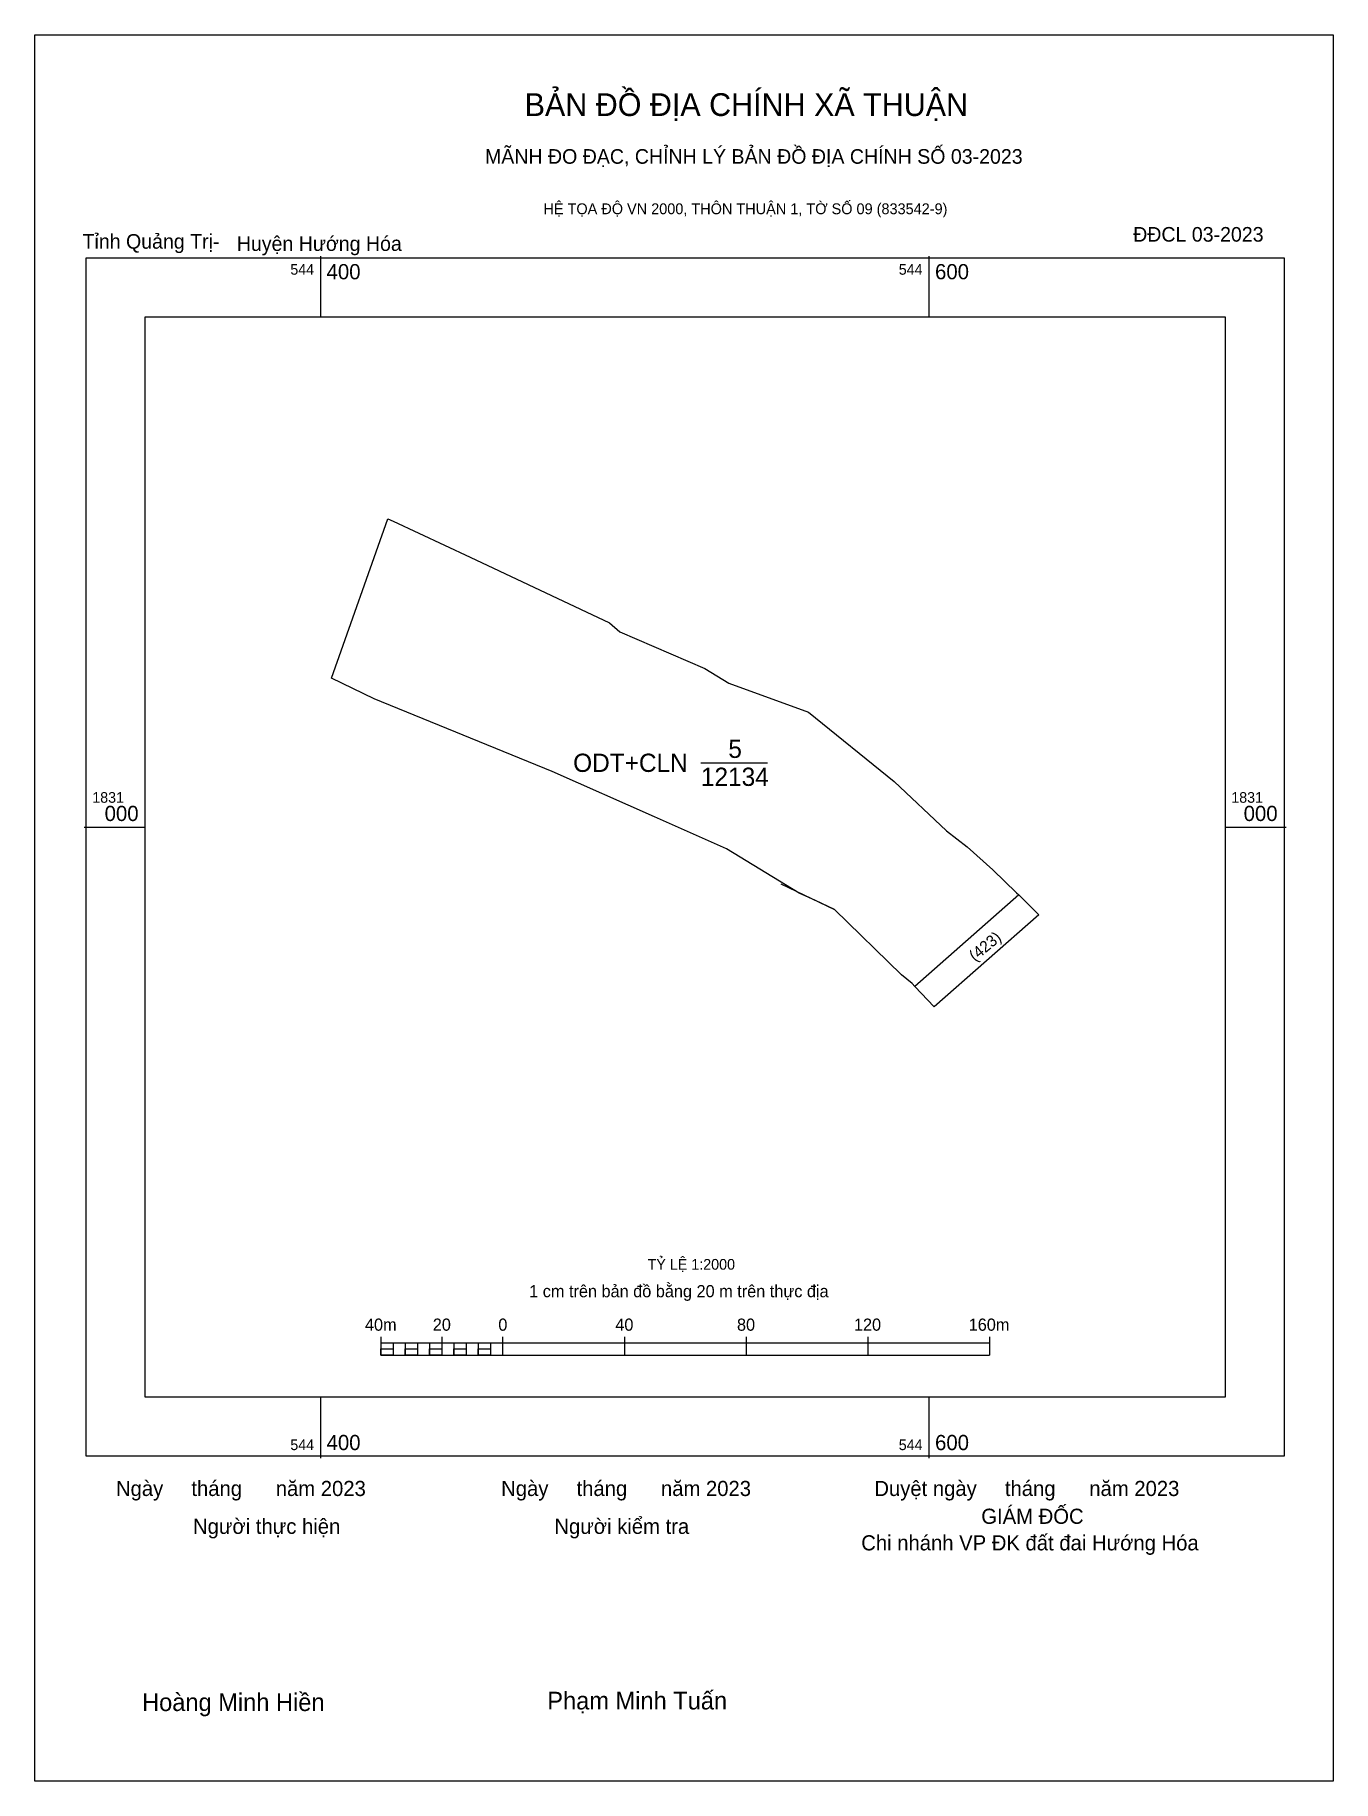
# Model space of a CAD drawing. Extents: x 542660 to 544733, y 1828696 to 1831260.
# Drawn here: x 544306 to 544733, y 1830687 to 1831260 of the extents above.
import ezdxf

# ---------------------------------------------------------------- set-up
doc = ezdxf.new("R2010")
doc.units = 0
for name, color, linetype in [('Level 10', 7, 'Continuous'), ('Level 13', 7, 'Continuous'), ('Level 15', 7, 'Continuous'), ('Level 27', 7, 'Continuous'), ('Level 29', 7, 'Continuous'), ('Level 54', 7, 'Continuous'), ('Level 6', 7, 'Continuous'), ('Level 62', 7, 'Continuous'), ('Level 63', 7, 'Continuous'), ('Level 9', 7, 'Continuous')]:
    doc.layers.add(name, color=color, linetype=linetype)

msp = doc.modelspace()

# ---------------------------------------------------------------- linework, layer by layer
at = {"layer": 'Level 10'}
msp.add_line((544525.03, 1831021.14), (544546.91, 1831021.14), dxfattribs=at)
msp.add_lwpolyline([(544449.21, 1831088.7), (544495, 1831067.15), (544498.37, 1831064.18), (544526.35, 1831052.16), (544534.25, 1831047.36), (544560.4, 1831037.78), (544588.57, 1831014.95), (544605.81, 1830998.81), (544612.6, 1830993.49), (544621.02, 1830985.98), (544628.78, 1830978.4), (544629.5, 1830977.7), (544636.17, 1830971.19), (544601.76, 1830940.96), (544595.35, 1830947.65), (544594.44, 1830948.61), (544591.02, 1830951.41), (544568.93, 1830972.95), (544562.75, 1830975.91), (544557.31, 1830978.31), (544533.48, 1830992.91), (544509.78, 1831003.42), (544476.14, 1831018.28), (544417.62, 1831042.11), (544403.57, 1831048.98), (544422.15, 1831101.31), (544423.85, 1831100.52)], close=True, dxfattribs=at)
at = {"layer": 'Level 15'}
msp.add_lwpolyline([(544306.12, 1831260.34), (544732.84, 1831260.34), (544732.84, 1830686.5), (544306.12, 1830686.5)], close=True, dxfattribs=at)
at = {"layer": 'Level 27'}
for p, q in [((544422.15, 1831101.31), (544422.13, 1831101.32)), ((544403.57, 1831048.98), (544403.55, 1831048.99))]:
    msp.add_line(p, q, dxfattribs=at)
at = {"layer": 'Level 29'}
msp.add_line((544551.26, 1830981.41), (544568.93, 1830972.95), dxfattribs=at)
at = {"layer": 'Level 54'}
msp.add_line((544629.5, 1830977.7), (544595.35, 1830947.65), dxfattribs=at)
at = {"layer": 'Level 62'}
msp.add_lwpolyline([(544342.36, 1831167.65), (544697.38, 1831167.65), (544697.38, 1830812.63), (544342.36, 1830812.63)], close=True, dxfattribs=at)
at = {"layer": 'Level 63'}
for p, q in [((544400, 1831187.65), (544400, 1831167.65)), ((544600, 1831187.65), (544600, 1831167.65)), ((544322.36, 1831000), (544342.36, 1831000)), ((544697.38, 1831000), (544717.38, 1831000)), ((544419.87, 1830832.5), (544419.87, 1830826.5)), ((544419.87, 1830830.5), (544619.87, 1830830.5)), ((544423.87, 1830830.5), (544423.87, 1830826.5)), ((544427.87, 1830830.5), (544427.87, 1830826.5)), ((544431.87, 1830830.5), (544431.87, 1830826.5)), ((544435.87, 1830830.5), (544435.87, 1830826.5)), ((544439.87, 1830832.5), (544439.87, 1830826.5)), ((544439.87, 1830830.5), (544439.87, 1830826.5)), ((544443.87, 1830830.5), (544443.87, 1830826.5)), ((544447.87, 1830830.5), (544447.87, 1830826.5)), ((544451.87, 1830830.5), (544451.87, 1830826.5)), ((544455.87, 1830830.5), (544455.87, 1830826.5)), ((544459.87, 1830832.5), (544459.87, 1830826.5)), ((544459.87, 1830830.5), (544459.87, 1830826.5)), ((544499.87, 1830832.5), (544499.87, 1830826.5)), ((544539.87, 1830832.5), (544539.87, 1830826.5)), ((544579.87, 1830832.5), (544579.87, 1830826.5)), ((544619.87, 1830832.5), (544619.87, 1830826.5)), ((544419.87, 1830826.5), (544619.87, 1830826.5)), ((544400, 1830812.63), (544400, 1830792.63)), ((544600, 1830812.63), (544600, 1830792.63))]:
    msp.add_line(p, q, dxfattribs=at)
for points in [[(544322.98, 1831187.03), (544716.76, 1831187.03), (544716.76, 1830793.26), (544322.98, 1830793.26)], [(544419.87, 1830828.5), (544423.87, 1830828.5), (544423.87, 1830826.5), (544419.87, 1830826.5)], [(544419.87, 1830828.5), (544423.87, 1830828.5), (544423.87, 1830826.5), (544419.87, 1830826.5)], [(544427.87, 1830828.5), (544431.87, 1830828.5), (544431.87, 1830826.5), (544427.87, 1830826.5)], [(544435.87, 1830828.5), (544439.87, 1830828.5), (544439.87, 1830826.5), (544435.87, 1830826.5)], [(544443.87, 1830828.5), (544447.87, 1830828.5), (544447.87, 1830826.5), (544443.87, 1830826.5)], [(544451.87, 1830828.5), (544455.87, 1830828.5), (544455.87, 1830826.5), (544451.87, 1830826.5)]]:
    msp.add_lwpolyline(points, close=True, dxfattribs=at)

# ---------------------------------------------------------------- texts
at = {"layer": 'Level 13'}
for s, p in [('5', (544534.05, 1831022.74)), ('ODT+CLN', (544483.04, 1831018.14)), ('12134', (544525.04, 1831013.54))]:
    msp.add_text(s, height=6, dxfattribs=at).set_placement(p)
at = {"layer": 'Level 6'}
msp.add_text('TỶ LỆ 1:2000', height=3.5158, dxfattribs=at).set_placement((544507.5, 1830854.56))
at = {"layer": 'Level 63'}
for s, height, p in [('BẢN ĐỒ ĐỊA CHÍNH XÃ THUẬN', 7.4873, (544467.1, 1831233.69)), ('MÃNH ĐO ĐẠC, CHỈNH LÝ BẢN ĐỒ ĐỊA CHÍNH SỐ 03-2023', 4.8044, (544454.07, 1831218)), ('HỆ TỌA ĐỘ VN 2000, THÔN THUẬN 1, TỜ SỐ 09 (833542-9)', 3.5565, (544473.28, 1831201.42)), ('544', 3.5, (544390.08, 1831181.53)), ('400', 5, (544402, 1831180.03)), ('544', 3.5, (544590.08, 1831181.53)), ('600', 5, (544602, 1831180.03)), ('1831', 3.5, (544324.98, 1831008)), ('1831', 3.5, (544699.38, 1831008)), ('000', 5, (544329.04, 1831002)), ('000', 5, (544703.44, 1831002)), ('1 cm trên bản đồ bằng 20 m trên thực địa', 4, (544468.59, 1830845.5)), ('40m', 4, (544414.61, 1830834.5)), ('20', 4, (544436.9, 1830834.5)), ('0', 4, (544458.45, 1830834.5)), ('40', 4, (544496.9, 1830834.5)), ('80', 4, (544536.9, 1830834.5)), ('120', 4, (544575.34, 1830834.5)), ('160m', 4, (544613.06, 1830834.5)), ('544', 3.5, (544390.08, 1830795.26)), ('400', 5, (544402, 1830795.26)), ('544', 3.5, (544590.08, 1830795.26)), ('600', 5, (544602, 1830795.26)), ('Ngày     tháng      năm 2023', 4.9766, (544332.77, 1830780.18)), ('Ngày     tháng      năm 2023', 4.9766, (544459.38, 1830780.18)), ('Duyệt ngày     tháng      năm 2023', 4.9766, (544582.05, 1830780.18)), ('GIÁM ĐỐC', 4.977, (544617.2, 1830771.04)), ('Người thực hiện', 4.9766, (544358.09, 1830767.74)), ('Người kiểm tra', 4.9766, (544476.87, 1830767.74)), ('Chi nhánh VP ĐK đất đai Hướng Hóa', 4.9766, (544577.74, 1830762.31)), ('Hoàng Minh Hiền', 5.8048, (544341.35, 1830709.52)), ('Phạm Minh Tuấn', 5.8048, (544474.54, 1830710.04))]:
    msp.add_text(s, height=height, dxfattribs=at).set_placement(p)
msp.add_text('(423)', height=3.75, rotation=39.57642, dxfattribs=at).set_placement((544615.1, 1830955.67))
at = {"layer": 'Level 9'}
for s, p in [('Tỉnh Quảng Trị-', (544321.79, 1831190.08)), ('Huyện Hướng Hóa', (544372.49, 1831189.36)), ('ĐĐCL 03-2023', (544667.13, 1831192.4))]:
    msp.add_text(s, height=4.8044, dxfattribs=at).set_placement(p)

doc.saveas('drawing.dxf')
